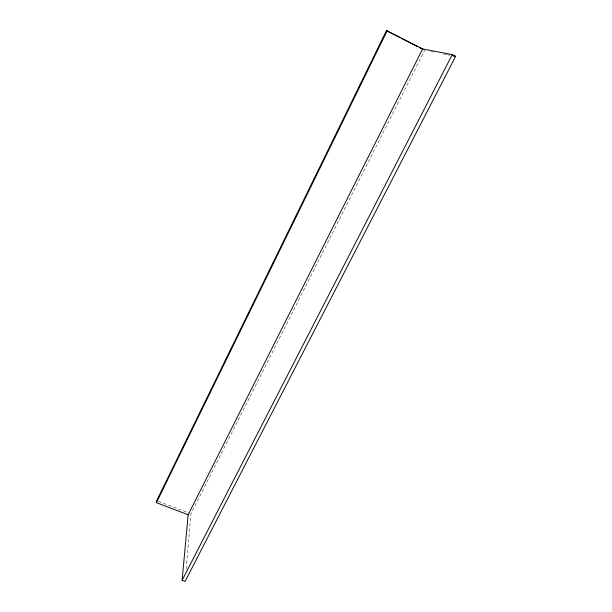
<?xml version="1.0" encoding="UTF-8"?>
<svg xmlns="http://www.w3.org/2000/svg" width="612" height="612" viewBox="0 0 612 612"><rect width="100%" height="100%" fill="white"/><g stroke="black" fill="none" stroke-linecap="round" stroke-linejoin="round"><path stroke-width="0.46" stroke-dasharray="3.06 2.29" d="M186.155 569.022L190.952 513.789L424.667 50.276M431.231 51.569L434.038 52.119M443.417 53.971L446.232 54.529M447.165 54.713L449.981 55.264M158.462 501.366L189.2 513.116"/><path stroke-width="0.92" d="M182.116 580.314L188.159 514.784L422.64 48.945L452.253 54.636L455.603 56.373L185.084 581.4L182.116 580.314L452.253 54.636M188.159 514.784L156.397 502.651L156.703 500.692L386.455 30.6L422.64 48.945M156.397 502.651L387.174 30.684M452.796 55.822L455.603 56.373M386.455 30.6L400.041 37.592M401.74 38.472L417.874 46.78M419.572 47.652L422.969 49.396"/></g></svg>
